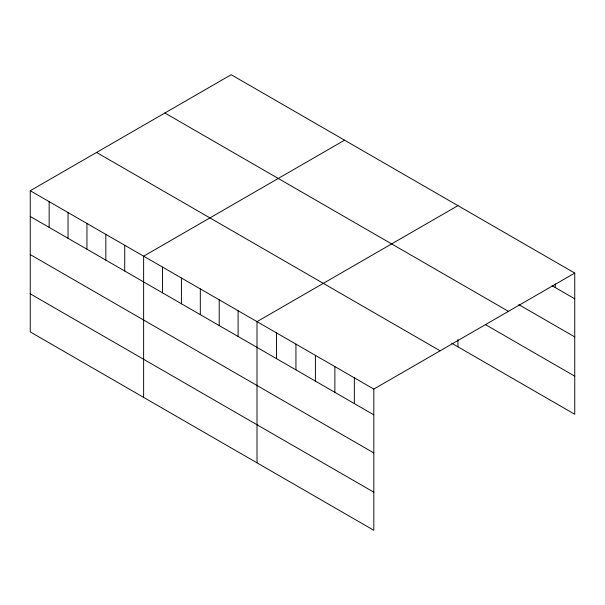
<?xml version="1.0" encoding="UTF-8"?>
<svg xmlns="http://www.w3.org/2000/svg" width="605" height="605" viewBox="0 0 605 605"><rect width="100%" height="100%" fill="white"/><g stroke="black" fill="none" stroke-linecap="round" stroke-linejoin="round"><path stroke-width="0.91" d="M30.25 190.726L373.814 389.083L373.814 530.283L30.25 331.926L30.25 190.726L231.186 74.718L574.75 273.074L574.75 414.274L451.64 343.194M344.563 140.179L143.627 256.187L143.627 397.387M457.94 205.632L257.004 321.641L257.004 462.84M373.814 389.083L574.75 273.074M552.04 285.711L574.75 298.825M518.78 304.602L574.75 336.917M164.878 112.999L508.442 311.356M485.52 324.658L574.75 376.174M96.558 152.445L440.122 350.802M30.25 216.477L373.814 414.833M30.25 254.576L373.814 452.933M30.25 293.826L373.814 492.183M555.284 283.904L555.284 287.579M457.94 339.571L457.94 346.831M354.341 377.845L354.341 403.588M334.875 366.6L334.875 392.35M315.409 355.362L315.409 381.112M295.936 344.124L295.936 369.874M276.47 332.886L276.47 358.629M238.105 310.736L238.105 336.478M219.207 299.823L219.207 325.573M200.315 288.91L200.315 314.66M181.417 278.005L181.417 303.755M162.518 267.092L162.518 292.843M124.728 245.275L124.728 271.025M105.837 234.369L105.837 260.112M86.938 223.457L86.938 249.207M68.04 212.544L68.04 238.294M49.149 201.639L49.149 227.389"/></g></svg>
